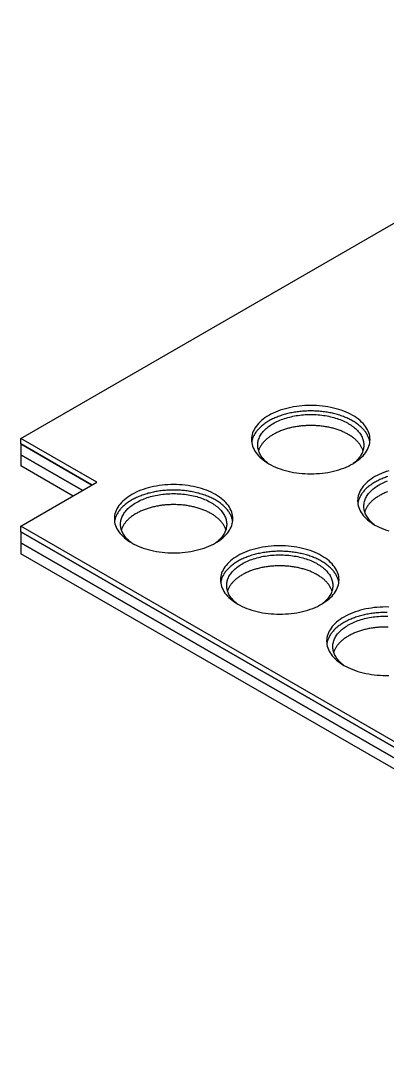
# Model space of a CAD drawing. Extents: x 1.5 to 17.7, y 2.4 to 12.
# Drawn here: x 1.47 to 4.87, y 2.35 to 12 of the extents above; entities that cross this region are included whole.
import ezdxf

# ---------------------------------------------------------------- set-up
doc = ezdxf.new("R2010")
doc.units = 0
doc.layers.get('0').update_dxf_attribs({"linetype": 'CONTINUOUS'})

# ---------------------------------------------------------------- blocks, each defined once
blk = doc.blocks.new('A$C44197991')
at = {"color": 0, "linetype": 'CONTINUOUS', "extrusion": (-2e-16, 0.816497, 0.57735)}
for p, q in [((3.6331, -0.1675), (10.3506, 3.7108)), ((4.3402, -0.5758), (3.6331, -0.1675)), ((3.6331, -0.2186), (3.6331, -0.1675)), ((4.296, -0.6013), (3.6331, -0.2186)), ((3.6331, -0.2186), (4.296, -0.6013)), ((3.6331, -0.2186), (3.6331, -0.3206)), ((4.2076, -0.6523), (3.6331, -0.3206)), ((3.6331, -0.3206), (3.6331, -0.4227)), ((3.6331, -0.3206), (4.2076, -0.6523)), ((4.1192, -0.7034), (3.6331, -0.4227)), ((3.6331, -0.984), (4.3402, -0.5758)), ((11.7648, -5.6789), (3.6331, -0.984)), ((3.6331, -1.0351), (3.6331, -0.984)), ((11.7648, -5.7299), (3.6331, -1.0351)), ((3.6331, -1.0351), (11.7648, -5.7299)), ((3.6331, -1.0351), (3.6331, -1.1371)), ((11.7648, -5.832), (3.6331, -1.1371)), ((3.6331, -1.1371), (3.6331, -1.2392)), ((3.6331, -1.1371), (11.7648, -5.832)), ((11.7648, -5.934), (3.6331, -1.2392))]:
    blk.add_line(p, q, dxfattribs=at)
at = {"color": 0, "linetype": 'CONTINUOUS'}
for points in [[(6.7131, -0.4039, 0), (6.7317, -0.3926, 0), (6.7493, -0.3808, 0), (6.7659, -0.3685, 0), (6.7815, -0.3557, 0), (6.7959, -0.3426, 0), (6.8092, -0.329, 0), (6.8214, -0.3151, 0), (6.8323, -0.3008, 0), (6.842, -0.2863, 0), (6.8505, -0.2715, 0), (6.8577, -0.2565, 0), (6.8636, -0.2413, 0), (6.8682, -0.2259, 0), (6.8715, -0.2105, 0), (6.8735, -0.1949, 0), (6.8742, -0.1793, 0), (6.8735, -0.1637, 0), (6.8715, -0.1482, 0), (6.8682, -0.1327, 0), (6.8636, -0.1174, 0), (6.8577, -0.1022, 0), (6.8505, -0.0871, 0), (6.842, -0.0724, 0), (6.8323, -0.0578, 0), (6.8214, -0.0436, 0), (6.8092, -0.0296, 0), (6.7959, -0.0161, 0), (6.7815, -0.0029, 0), (6.7659, 0.0098, 0), (6.7493, 0.0221, 0), (6.7317, 0.0339, 0), (6.7131, 0.0452, 0), (6.6935, 0.056, 0), (6.6731, 0.0661, 0), (6.6518, 0.0757, 0), (6.6297, 0.0847, 0), (6.6069, 0.093, 0), (6.5835, 0.1007, 0), (6.5593, 0.1077, 0), (6.5347, 0.114, 0), (6.5095, 0.1197, 0), (6.4838, 0.1245, 0), (6.4578, 0.1287, 0), (6.4315, 0.1321, 0), (6.4049, 0.1348, 0), (6.3781, 0.1367, 0), (6.3512, 0.1378, 0), (6.3242, 0.1382, 0), (6.2972, 0.1378, 0), (6.2703, 0.1367, 0), (6.2435, 0.1348, 0), (6.2169, 0.1321, 0), (6.1905, 0.1287, 0), (6.1645, 0.1245, 0), (6.1389, 0.1197, 0), (6.1137, 0.114, 0), (6.089, 0.1077, 0), (6.0649, 0.1007, 0), (6.0414, 0.093, 0), (6.0186, 0.0847, 0), (5.9966, 0.0757, 0), (5.9753, 0.0661, 0), (5.9548, 0.056, 0), (5.9353, 0.0452, 0), (5.9167, 0.0339, 0), (5.899, 0.0221, 0), (5.8824, 0.0098, 0), (5.8669, -0.0029, 0), (5.8524, -0.0161, 0), (5.8391, -0.0296, 0), (5.827, -0.0436, 0), (5.816, -0.0578, 0), (5.8063, -0.0724, 0), (5.7979, -0.0871, 0), (5.7907, -0.1022, 0), (5.7847, -0.1174, 0), (5.7801, -0.1327, 0), (5.7768, -0.1482, 0), (5.7748, -0.1637, 0), (5.7742, -0.1793, 0), (5.7748, -0.1949, 0), (5.7768, -0.2105, 0), (5.7801, -0.2259, 0), (5.7847, -0.2413, 0), (5.7907, -0.2565, 0), (5.7979, -0.2715, 0), (5.8063, -0.2863, 0), (5.816, -0.3008, 0), (5.827, -0.3151, 0), (5.8391, -0.329, 0), (5.8524, -0.3426, 0), (5.8669, -0.3557, 0), (5.8824, -0.3685, 0), (5.899, -0.3808, 0), (5.9167, -0.3926, 0), (5.9353, -0.4039, 0), (5.9548, -0.4146, 0), (5.9753, -0.4248, 0), (5.9966, -0.4344, 0), (6.0186, -0.4434, 0), (6.0414, -0.4517, 0), (6.0649, -0.4594, 0), (6.089, -0.4664, 0), (6.1137, -0.4727, 0), (6.1389, -0.4783, 0), (6.1645, -0.4832, 0), (6.1905, -0.4874, 0), (6.2169, -0.4908, 0), (6.2435, -0.4934, 0), (6.2703, -0.4953, 0), (6.2972, -0.4965, 0), (6.3242, -0.4969, 0), (6.3512, -0.4965, 0), (6.3781, -0.4953, 0), (6.4049, -0.4934, 0), (6.4315, -0.4908, 0), (6.4578, -0.4874, 0), (6.4838, -0.4832, 0), (6.5095, -0.4783, 0), (6.5347, -0.4727, 0), (6.5593, -0.4664, 0), (6.5835, -0.4594, 0), (6.6069, -0.4517, 0), (6.6297, -0.4434, 0), (6.6518, -0.4344, 0), (6.6731, -0.4248, 0), (6.6935, -0.4146, 0), (6.7131, -0.4039, 0)], [(6.8724, -0.2048, 0), (6.8712, -0.1975, 0), (6.8697, -0.1901, 0), (6.868, -0.1828, 0), (6.8659, -0.1755, 0), (6.8636, -0.1682, 0), (6.8609, -0.161, 0), (6.858, -0.1538, 0), (6.8547, -0.1467, 0), (6.8512, -0.1396, 0), (6.8474, -0.1325, 0), (6.8433, -0.1255, 0), (6.8389, -0.1185, 0), (6.8343, -0.1116, 0), (6.8294, -0.1048, 0), (6.8242, -0.0981, 0), (6.8187, -0.0914, 0), (6.813, -0.0848, 0), (6.807, -0.0782, 0), (6.8007, -0.0718, 0), (6.7942, -0.0654, 0), (6.7874, -0.0591, 0), (6.7804, -0.053, 0), (6.7731, -0.0469, 0), (6.7656, -0.0409, 0), (6.7578, -0.035, 0), (6.7498, -0.0292, 0), (6.7416, -0.0236, 0), (6.7331, -0.018, 0), (6.7244, -0.0126, 0), (6.7156, -0.0073, 0), (6.7065, -0.0021, 0), (6.6971, 0.003, 0), (6.6876, 0.008, 0), (6.6779, 0.0128, 0), (6.668, 0.0175, 0), (6.6579, 0.022, 0), (6.6476, 0.0265, 0), (6.6372, 0.0307, 0), (6.6266, 0.0349, 0), (6.6158, 0.0389, 0), (6.6049, 0.0427, 0), (6.5938, 0.0464, 0), (6.5826, 0.05, 0), (6.5712, 0.0534, 0), (6.5597, 0.0566, 0), (6.548, 0.0597, 0), (6.5363, 0.0626, 0), (6.5244, 0.0654, 0), (6.5124, 0.068, 0), (6.5003, 0.0705, 0), (6.4882, 0.0727, 0), (6.4759, 0.0749, 0), (6.4635, 0.0768, 0), (6.4511, 0.0786, 0), (6.4386, 0.0802, 0), (6.4261, 0.0817, 0), (6.4134, 0.083, 0), (6.4008, 0.0841, 0), (6.3881, 0.085, 0), (6.3753, 0.0858, 0), (6.3626, 0.0864, 0), (6.3498, 0.0868, 0), (6.337, 0.0871, 0), (6.3242, 0.0872, 0), (6.3114, 0.0871, 0), (6.2986, 0.0868, 0), (6.2858, 0.0864, 0), (6.273, 0.0858, 0), (6.2603, 0.085, 0), (6.2476, 0.0841, 0), (6.2349, 0.083, 0), (6.2223, 0.0817, 0), (6.2097, 0.0802, 0), (6.1973, 0.0786, 0), (6.1848, 0.0768, 0), (6.1725, 0.0749, 0), (6.1602, 0.0727, 0), (6.148, 0.0705, 0), (6.136, 0.068, 0), (6.124, 0.0654, 0), (6.1121, 0.0626, 0), (6.1003, 0.0597, 0), (6.0887, 0.0566, 0), (6.0772, 0.0534, 0), (6.0658, 0.05, 0), (6.0546, 0.0464, 0), (6.0435, 0.0427, 0), (6.0325, 0.0389, 0), (6.0218, 0.0349, 0), (6.0111, 0.0307, 0), (6.0007, 0.0265, 0), (5.9904, 0.022, 0), (5.9803, 0.0175, 0), (5.9704, 0.0128, 0), (5.9607, 0.008, 0), (5.9512, 0.003, 0), (5.9419, -0.0021, 0), (5.9328, -0.0073, 0), (5.9239, -0.0126, 0), (5.9152, -0.018, 0), (5.9068, -0.0236, 0), (5.8986, -0.0292, 0), (5.8906, -0.035, 0), (5.8828, -0.0409, 0), (5.8753, -0.0469, 0), (5.868, -0.053, 0), (5.861, -0.0591, 0), (5.8542, -0.0654, 0), (5.8477, -0.0718, 0), (5.8414, -0.0782, 0), (5.8354, -0.0848, 0), (5.8297, -0.0914, 0), (5.8242, -0.0981, 0), (5.819, -0.1048, 0), (5.8141, -0.1116, 0), (5.8094, -0.1185, 0), (5.805, -0.1255, 0), (5.801, -0.1325, 0), (5.7972, -0.1396, 0), (5.7936, -0.1467, 0), (5.7904, -0.1538, 0), (5.7875, -0.161, 0), (5.7848, -0.1682, 0), (5.7824, -0.1755, 0), (5.7804, -0.1828, 0), (5.7786, -0.1901, 0), (5.7771, -0.1975, 0), (5.776, -0.2048, 0)], [(5.9297, -0.4006, 0), (5.9198, -0.3926, 0), (5.9103, -0.3845, 0), (5.9013, -0.3761, 0), (5.8928, -0.3676, 0), (5.8849, -0.3589, 0), (5.8774, -0.3501, 0), (5.8705, -0.3411, 0), (5.8642, -0.332, 0), (5.8584, -0.3227, 0), (5.8531, -0.3134, 0), (5.8484, -0.3039, 0), (5.8443, -0.2944, 0), (5.8408, -0.2848, 0), (5.8378, -0.2751, 0), (5.8354, -0.2653, 0), (5.8336, -0.2556, 0), (5.8324, -0.2458, 0), (5.8318, -0.2359, 0), (5.8317, -0.2261, 0), (5.8323, -0.2163, 0), (5.8334, -0.2065, 0), (5.8351, -0.1967, 0), (5.8374, -0.187, 0), (5.8403, -0.1773, 0), (5.8438, -0.1676, 0), (5.8479, -0.1581, 0), (5.8525, -0.1486, 0), (5.8576, -0.1393, 0), (5.8634, -0.13, 0), (5.8697, -0.1209, 0), (5.8765, -0.1119, 0), (5.8838, -0.103, 0), (5.8917, -0.0943, 0), (5.9001, -0.0857, 0), (5.909, -0.0774, 0), (5.9185, -0.0692, 0), (5.9284, -0.0612, 0), (5.9387, -0.0534, 0), (5.9495, -0.0458, 0), (5.9608, -0.0384, 0), (5.9725, -0.0313, 0), (5.9847, -0.0244, 0), (5.9972, -0.0177, 0), (6.0101, -0.0113, 0), (6.0234, -0.0052, 0), (6.0371, 0.0007, 0), (6.0511, 0.0063, 0), (6.0654, 0.0116, 0), (6.0801, 0.0166, 0), (6.095, 0.0213, 0), (6.1102, 0.0257, 0), (6.1257, 0.0299, 0), (6.1414, 0.0337, 0), (6.1573, 0.0372, 0), (6.1734, 0.0403, 0), (6.1897, 0.0432, 0), (6.2061, 0.0457, 0), (6.2227, 0.0479, 0), (6.2395, 0.0497, 0), (6.2563, 0.0513, 0), (6.2732, 0.0525, 0), (6.2901, 0.0533, 0), (6.3072, 0.0538, 0), (6.3242, 0.054, 0), (6.3412, 0.0538, 0), (6.3582, 0.0533, 0), (6.3752, 0.0525, 0), (6.3921, 0.0513, 0), (6.4089, 0.0497, 0), (6.4256, 0.0479, 0), (6.4422, 0.0457, 0), (6.4587, 0.0432, 0), (6.475, 0.0403, 0), (6.4911, 0.0372, 0), (6.507, 0.0337, 0), (6.5227, 0.0299, 0), (6.5382, 0.0257, 0), (6.5534, 0.0213, 0), (6.5683, 0.0166, 0), (6.5829, 0.0116, 0), (6.5973, 0.0063, 0), (6.6113, 0.0007, 0), (6.6249, -0.0052, 0), (6.6382, -0.0113, 0), (6.6512, -0.0177, 0), (6.6637, -0.0244, 0), (6.6758, -0.0313, 0), (6.6875, -0.0384, 0), (6.6988, -0.0458, 0), (6.7096, -0.0534, 0), (6.72, -0.0612, 0), (6.7299, -0.0692, 0), (6.7393, -0.0774, 0), (6.7482, -0.0857, 0), (6.7566, -0.0943, 0), (6.7645, -0.103, 0), (6.7719, -0.1119, 0), (6.7787, -0.1209, 0), (6.785, -0.13, 0), (6.7907, -0.1393, 0), (6.7959, -0.1486, 0), (6.8005, -0.1581, 0), (6.8045, -0.1676, 0), (6.808, -0.1773, 0), (6.8109, -0.187, 0), (6.8132, -0.1967, 0), (6.8149, -0.2065, 0), (6.8161, -0.2163, 0), (6.8166, -0.2261, 0), (6.8166, -0.2359, 0), (6.816, -0.2458, 0), (6.8147, -0.2556, 0), (6.8129, -0.2653, 0), (6.8106, -0.2751, 0), (6.8076, -0.2848, 0), (6.804, -0.2944, 0), (6.7999, -0.3039, 0), (6.7952, -0.3134, 0), (6.79, -0.3227, 0), (6.7842, -0.332, 0), (6.7778, -0.3411, 0), (6.7709, -0.3501, 0), (6.7635, -0.3589, 0), (6.7555, -0.3676, 0), (6.747, -0.3761, 0), (6.7381, -0.3845, 0), (6.7286, -0.3926, 0), (6.7186, -0.4006, 0)], [(6.8087, -0.2814, 0), (6.8067, -0.2753, 0), (6.8044, -0.2693, 0), (6.8019, -0.2633, 0), (6.7992, -0.2573, 0), (6.7962, -0.2514, 0), (6.7931, -0.2455, 0), (6.7897, -0.2396, 0), (6.7861, -0.2338, 0), (6.7823, -0.228, 0), (6.7782, -0.2223, 0), (6.774, -0.2166, 0), (6.7695, -0.211, 0), (6.7649, -0.2055, 0), (6.76, -0.2, 0), (6.7549, -0.1945, 0), (6.7496, -0.1892, 0), (6.7441, -0.1839, 0), (6.7384, -0.1786, 0), (6.7325, -0.1735, 0), (6.7265, -0.1684, 0), (6.7202, -0.1634, 0), (6.7137, -0.1584, 0), (6.7071, -0.1536, 0), (6.7003, -0.1488, 0), (6.6933, -0.1442, 0), (6.6861, -0.1396, 0), (6.6788, -0.1351, 0), (6.6713, -0.1307, 0), (6.6636, -0.1264, 0), (6.6558, -0.1222, 0), (6.6478, -0.1181, 0), (6.6396, -0.1141, 0), (6.6314, -0.1102, 0), (6.6229, -0.1064, 0), (6.6143, -0.1027, 0), (6.6056, -0.0991, 0), (6.5968, -0.0956, 0), (6.5878, -0.0922, 0), (6.5787, -0.089, 0), (6.5695, -0.0859, 0), (6.5602, -0.0828, 0), (6.5507, -0.0799, 0), (6.5412, -0.0772, 0), (6.5315, -0.0745, 0), (6.5217, -0.072, 0), (6.5119, -0.0695, 0), (6.502, -0.0672, 0), (6.4919, -0.0651, 0), (6.4818, -0.063, 0), (6.4717, -0.0611, 0), (6.4614, -0.0593, 0), (6.4511, -0.0577, 0), (6.4408, -0.0562, 0), (6.4303, -0.0548, 0), (6.4199, -0.0535, 0), (6.4093, -0.0524, 0), (6.3988, -0.0514, 0), (6.3882, -0.0505, 0), (6.3776, -0.0498, 0), (6.3669, -0.0491, 0), (6.3563, -0.0487, 0), (6.3456, -0.0483, 0), (6.3349, -0.0481, 0), (6.3242, -0.0481, 0), (6.3135, -0.0481, 0), (6.3028, -0.0483, 0), (6.2921, -0.0487, 0), (6.2814, -0.0491, 0), (6.2708, -0.0498, 0), (6.2602, -0.0505, 0), (6.2496, -0.0514, 0), (6.239, -0.0524, 0), (6.2285, -0.0535, 0), (6.218, -0.0548, 0), (6.2076, -0.0562, 0), (6.1972, -0.0577, 0), (6.1869, -0.0593, 0), (6.1767, -0.0611, 0), (6.1665, -0.063, 0), (6.1564, -0.0651, 0), (6.1464, -0.0672, 0), (6.1365, -0.0695, 0), (6.1266, -0.072, 0), (6.1169, -0.0745, 0), (6.1072, -0.0772, 0), (6.0977, -0.0799, 0), (6.0882, -0.0828, 0), (6.0789, -0.0859, 0), (6.0697, -0.089, 0), (6.0606, -0.0922, 0), (6.0516, -0.0956, 0), (6.0427, -0.0991, 0), (6.034, -0.1027, 0), (6.0255, -0.1064, 0), (6.017, -0.1102, 0), (6.0087, -0.1141, 0), (6.0006, -0.1181, 0), (5.9926, -0.1222, 0), (5.9848, -0.1264, 0), (5.9771, -0.1307, 0), (5.9696, -0.1351, 0), (5.9622, -0.1396, 0), (5.9551, -0.1442, 0), (5.9481, -0.1488, 0), (5.9413, -0.1536, 0), (5.9346, -0.1584, 0), (5.9282, -0.1634, 0), (5.9219, -0.1684, 0), (5.9158, -0.1735, 0), (5.9099, -0.1786, 0), (5.9043, -0.1839, 0), (5.8988, -0.1892, 0), (5.8935, -0.1945, 0), (5.8884, -0.2, 0), (5.8835, -0.2055, 0), (5.8788, -0.211, 0), (5.8744, -0.2166, 0), (5.8701, -0.2223, 0), (5.8661, -0.228, 0), (5.8623, -0.2338, 0), (5.8587, -0.2396, 0), (5.8553, -0.2455, 0), (5.8521, -0.2514, 0), (5.8492, -0.2573, 0), (5.8465, -0.2633, 0), (5.844, -0.2693, 0), (5.8417, -0.2753, 0), (5.8397, -0.2814, 0)], [(7.0498, -0.4679, 0), (7.0263, -0.4756, 0), (7.0035, -0.4839, 0), (6.9814, -0.4929, 0), (6.9602, -0.5025, 0), (6.9397, -0.5127, 0), (6.9202, -0.5234, 0), (6.9016, -0.5347, 0), (6.8839, -0.5465, 0), (6.8673, -0.5588, 0), (6.8518, -0.5715, 0), (6.8373, -0.5847, 0), (6.824, -0.5983, 0), (6.8119, -0.6122, 0), (6.801, -0.6264, 0), (6.7912, -0.641, 0), (6.7828, -0.6558, 0), (6.7756, -0.6708, 0), (6.7697, -0.686, 0), (6.765, -0.7014, 0), (6.7617, -0.7168, 0), (6.7597, -0.7324, 0), (6.7591, -0.748, 0), (6.7597, -0.7635, 0), (6.7617, -0.7791, 0), (6.765, -0.7946, 0), (6.7697, -0.8099, 0), (6.7756, -0.8251, 0), (6.7828, -0.8401, 0), (6.7912, -0.8549, 0), (6.801, -0.8695, 0), (6.8119, -0.8837, 0), (6.824, -0.8976, 0), (6.8373, -0.9112, 0), (6.8518, -0.9244, 0), (6.8673, -0.9371, 0), (6.8839, -0.9494, 0), (6.9016, -0.9612, 0), (6.9202, -0.9725, 0), (6.9397, -0.9832, 0), (6.9602, -0.9934, 0), (6.9814, -1.003, 0), (7.0035, -1.012, 0), (7.0263, -1.0203, 0), (7.0498, -1.028, 0)], [(7.0395, -0.5222, 0), (7.0284, -0.5259, 0), (7.0175, -0.5298, 0), (7.0067, -0.5338, 0), (6.9961, -0.5379, 0), (6.9856, -0.5422, 0), (6.9753, -0.5466, 0), (6.9653, -0.5511, 0), (6.9554, -0.5558, 0), (6.9456, -0.5607, 0), (6.9361, -0.5656, 0), (6.9268, -0.5707, 0), (6.9177, -0.5759, 0), (6.9088, -0.5812, 0), (6.9001, -0.5866, 0), (6.8917, -0.5922, 0), (6.8835, -0.5979, 0), (6.8755, -0.6036, 0), (6.8677, -0.6095, 0), (6.8602, -0.6155, 0), (6.8529, -0.6216, 0), (6.8459, -0.6278, 0), (6.8391, -0.6341, 0), (6.8326, -0.6404, 0), (6.8263, -0.6469, 0), (6.8203, -0.6534, 0), (6.8146, -0.66, 0), (6.8091, -0.6667, 0), (6.8039, -0.6734, 0), (6.799, -0.6803, 0), (6.7943, -0.6872, 0), (6.7899, -0.6941, 0), (6.7858, -0.7011, 0), (6.782, -0.7082, 0), (6.7785, -0.7153, 0), (6.7753, -0.7224, 0), (6.7724, -0.7296, 0), (6.7697, -0.7369, 0), (6.7673, -0.7441, 0), (6.7653, -0.7514, 0), (6.7635, -0.7588, 0), (6.762, -0.7661, 0), (6.7609, -0.7735, 0)], [(6.9146, -0.9692, 0), (6.9047, -0.9613, 0), (6.8952, -0.9531, 0), (6.8862, -0.9448, 0), (6.8777, -0.9362, 0), (6.8698, -0.9275, 0), (6.8624, -0.9187, 0), (6.8555, -0.9097, 0), (6.8491, -0.9006, 0), (6.8433, -0.8913, 0), (6.838, -0.882, 0), (6.8333, -0.8725, 0), (6.8292, -0.863, 0), (6.8257, -0.8534, 0), (6.8227, -0.8437, 0), (6.8203, -0.834, 0), (6.8185, -0.8242, 0), (6.8173, -0.8144, 0), (6.8167, -0.8046, 0), (6.8166, -0.7947, 0), (6.8172, -0.7849, 0), (6.8183, -0.7751, 0), (6.82, -0.7653, 0), (6.8224, -0.7556, 0), (6.8252, -0.7459, 0), (6.8287, -0.7363, 0), (6.8327, -0.7267, 0), (6.8374, -0.7173, 0), (6.8425, -0.7079, 0), (6.8483, -0.6986, 0), (6.8545, -0.6895, 0), (6.8614, -0.6805, 0), (6.8687, -0.6716, 0), (6.8766, -0.6629, 0), (6.885, -0.6544, 0), (6.894, -0.646, 0), (6.9034, -0.6378, 0), (6.9132, -0.6298, 0), (6.9236, -0.622, 0), (6.9344, -0.6144, 0), (6.9457, -0.607, 0), (6.9574, -0.5999, 0), (6.9696, -0.593, 0), (6.9821, -0.5864, 0), (6.995, -0.58, 0), (7.0083, -0.5738, 0), (7.022, -0.568, 0), (7.036, -0.5624, 0)], [(5.4403, -1.1387, 0), (5.4589, -1.1274, 0), (5.4765, -1.1156, 0), (5.4931, -1.1033, 0), (5.5087, -1.0906, 0), (5.5231, -1.0774, 0), (5.5365, -1.0639, 0), (5.5486, -1.0499, 0), (5.5595, -1.0357, 0), (5.5692, -1.0212, 0), (5.5777, -1.0064, 0), (5.5849, -0.9913, 0), (5.5908, -0.9761, 0), (5.5954, -0.9608, 0), (5.5987, -0.9453, 0), (5.6007, -0.9298, 0), (5.6014, -0.9142, 0), (5.6007, -0.8986, 0), (5.5987, -0.8831, 0), (5.5954, -0.8676, 0), (5.5908, -0.8522, 0), (5.5849, -0.837, 0), (5.5777, -0.822, 0), (5.5692, -0.8072, 0), (5.5595, -0.7927, 0), (5.5486, -0.7784, 0), (5.5365, -0.7645, 0), (5.5231, -0.7509, 0), (5.5087, -0.7378, 0), (5.4931, -0.725, 0), (5.4765, -0.7127, 0), (5.4589, -0.7009, 0), (5.4403, -0.6896, 0), (5.4207, -0.6789, 0), (5.4003, -0.6687, 0), (5.379, -0.6591, 0), (5.357, -0.6501, 0), (5.3341, -0.6418, 0), (5.3107, -0.6341, 0), (5.2865, -0.6271, 0), (5.2619, -0.6208, 0), (5.2367, -0.6152, 0), (5.211, -0.6103, 0), (5.185, -0.6061, 0), (5.1587, -0.6027, 0), (5.1321, -0.6001, 0), (5.1053, -0.5982, 0), (5.0784, -0.597, 0), (5.0514, -0.5966, 0), (5.0244, -0.597, 0), (4.9975, -0.5982, 0), (4.9707, -0.6001, 0), (4.9441, -0.6027, 0), (4.9177, -0.6061, 0), (4.8917, -0.6103, 0), (4.8661, -0.6152, 0), (4.8409, -0.6208, 0), (4.8162, -0.6271, 0), (4.7921, -0.6341, 0), (4.7686, -0.6418, 0), (4.7458, -0.6501, 0), (4.7237, -0.6591, 0), (4.7025, -0.6687, 0), (4.682, -0.6789, 0), (4.6625, -0.6896, 0), (4.6439, -0.7009, 0), (4.6262, -0.7127, 0), (4.6096, -0.725, 0), (4.5941, -0.7378, 0), (4.5796, -0.7509, 0), (4.5663, -0.7645, 0), (4.5542, -0.7784, 0), (4.5432, -0.7927, 0), (4.5335, -0.8072, 0), (4.5251, -0.822, 0), (4.5179, -0.837, 0), (4.512, -0.8522, 0), (4.5073, -0.8676, 0), (4.504, -0.8831, 0), (4.502, -0.8986, 0), (4.5014, -0.9142, 0), (4.502, -0.9298, 0), (4.504, -0.9453, 0), (4.5073, -0.9608, 0), (4.512, -0.9761, 0), (4.5179, -0.9913, 0), (4.5251, -1.0064, 0), (4.5335, -1.0212, 0), (4.5432, -1.0357, 0), (4.5542, -1.0499, 0), (4.5663, -1.0639, 0), (4.5796, -1.0774, 0), (4.5941, -1.0906, 0), (4.6096, -1.1033, 0), (4.6262, -1.1156, 0), (4.6439, -1.1274, 0), (4.6625, -1.1387, 0), (4.682, -1.1495, 0), (4.7025, -1.1596, 0), (4.7237, -1.1692, 0), (4.7458, -1.1782, 0), (4.7686, -1.1865, 0), (4.7921, -1.1942, 0), (4.8162, -1.2012, 0), (4.8409, -1.2075, 0), (4.8661, -1.2131, 0), (4.8917, -1.218, 0), (4.9177, -1.2222, 0), (4.9441, -1.2256, 0), (4.9707, -1.2283, 0), (4.9975, -1.2302, 0), (5.0244, -1.2313, 0), (5.0514, -1.2317, 0), (5.0784, -1.2313, 0), (5.1053, -1.2302, 0), (5.1321, -1.2283, 0), (5.1587, -1.2256, 0), (5.185, -1.2222, 0), (5.211, -1.218, 0), (5.2367, -1.2131, 0), (5.2619, -1.2075, 0), (5.2865, -1.2012, 0), (5.3107, -1.1942, 0), (5.3341, -1.1865, 0), (5.357, -1.1782, 0), (5.379, -1.1692, 0), (5.4003, -1.1596, 0), (5.4207, -1.1495, 0), (5.4403, -1.1387, 0)], [(5.5996, -0.9397, 0), (5.5984, -0.9323, 0), (5.597, -0.925, 0), (5.5952, -0.9177, 0), (5.5931, -0.9104, 0), (5.5908, -0.9031, 0), (5.5881, -0.8959, 0), (5.5852, -0.8887, 0), (5.5819, -0.8815, 0), (5.5784, -0.8744, 0), (5.5746, -0.8673, 0), (5.5705, -0.8603, 0), (5.5662, -0.8534, 0), (5.5615, -0.8465, 0), (5.5566, -0.8397, 0), (5.5514, -0.8329, 0), (5.5459, -0.8262, 0), (5.5402, -0.8196, 0), (5.5342, -0.8131, 0), (5.5279, -0.8066, 0), (5.5214, -0.8003, 0), (5.5146, -0.794, 0), (5.5076, -0.7878, 0), (5.5003, -0.7817, 0), (5.4928, -0.7757, 0), (5.485, -0.7699, 0), (5.477, -0.7641, 0), (5.4688, -0.7584, 0), (5.4603, -0.7529, 0), (5.4516, -0.7474, 0), (5.4428, -0.7421, 0), (5.4337, -0.7369, 0), (5.4243, -0.7318, 0), (5.4148, -0.7269, 0), (5.4051, -0.722, 0), (5.3952, -0.7174, 0), (5.3851, -0.7128, 0), (5.3749, -0.7084, 0), (5.3644, -0.7041, 0), (5.3538, -0.7, 0), (5.343, -0.696, 0), (5.3321, -0.6921, 0), (5.321, -0.6884, 0), (5.3098, -0.6849, 0), (5.2984, -0.6815, 0), (5.2869, -0.6782, 0), (5.2752, -0.6752, 0), (5.2635, -0.6722, 0), (5.2516, -0.6694, 0), (5.2396, -0.6668, 0), (5.2275, -0.6644, 0), (5.2154, -0.6621, 0), (5.2031, -0.66, 0), (5.1907, -0.658, 0), (5.1783, -0.6562, 0), (5.1658, -0.6546, 0), (5.1533, -0.6532, 0), (5.1406, -0.6519, 0), (5.128, -0.6508, 0), (5.1153, -0.6498, 0), (5.1025, -0.649, 0), (5.0898, -0.6484, 0), (5.077, -0.648, 0), (5.0642, -0.6477, 0), (5.0514, -0.6477, 0), (5.0386, -0.6477, 0), (5.0258, -0.648, 0), (5.013, -0.6484, 0), (5.0002, -0.649, 0), (4.9875, -0.6498, 0), (4.9748, -0.6508, 0), (4.9621, -0.6519, 0), (4.9495, -0.6532, 0), (4.937, -0.6546, 0), (4.9245, -0.6562, 0), (4.912, -0.658, 0), (4.8997, -0.66, 0), (4.8874, -0.6621, 0), (4.8752, -0.6644, 0), (4.8632, -0.6668, 0), (4.8512, -0.6694, 0), (4.8393, -0.6722, 0), (4.8275, -0.6752, 0), (4.8159, -0.6782, 0), (4.8044, -0.6815, 0), (4.793, -0.6849, 0), (4.7818, -0.6884, 0), (4.7707, -0.6921, 0), (4.7598, -0.696, 0), (4.749, -0.7, 0), (4.7384, -0.7041, 0), (4.7279, -0.7084, 0), (4.7176, -0.7128, 0), (4.7076, -0.7174, 0), (4.6977, -0.722, 0), (4.6879, -0.7269, 0), (4.6784, -0.7318, 0), (4.6691, -0.7369, 0), (4.66, -0.7421, 0), (4.6511, -0.7474, 0), (4.6425, -0.7529, 0), (4.634, -0.7584, 0), (4.6258, -0.7641, 0), (4.6178, -0.7699, 0), (4.61, -0.7757, 0), (4.6025, -0.7817, 0), (4.5952, -0.7878, 0), (4.5882, -0.794, 0), (4.5814, -0.8003, 0), (4.5749, -0.8066, 0), (4.5686, -0.8131, 0), (4.5626, -0.8196, 0), (4.5569, -0.8262, 0), (4.5514, -0.8329, 0), (4.5462, -0.8397, 0), (4.5413, -0.8465, 0), (4.5366, -0.8534, 0), (4.5323, -0.8603, 0), (4.5282, -0.8673, 0), (4.5244, -0.8744, 0), (4.5208, -0.8815, 0), (4.5176, -0.8887, 0), (4.5147, -0.8959, 0), (4.512, -0.9031, 0), (4.5096, -0.9104, 0), (4.5076, -0.9177, 0), (4.5058, -0.925, 0), (4.5043, -0.9323, 0), (4.5032, -0.9397, 0)], [(7.0365, -0.6642, 0), (7.0276, -0.6677, 0), (7.0189, -0.6713, 0), (7.0103, -0.675, 0), (7.0019, -0.6788, 0), (6.9936, -0.6827, 0), (6.9855, -0.6867, 0), (6.9775, -0.6908, 0), (6.9697, -0.695, 0), (6.962, -0.6993, 0), (6.9545, -0.7037, 0), (6.9471, -0.7082, 0), (6.94, -0.7128, 0), (6.933, -0.7175, 0), (6.9262, -0.7222, 0), (6.9195, -0.7271, 0), (6.9131, -0.732, 0), (6.9068, -0.737, 0), (6.9007, -0.7421, 0), (6.8948, -0.7473, 0), (6.8891, -0.7525, 0), (6.8837, -0.7578, 0), (6.8784, -0.7632, 0), (6.8733, -0.7686, 0), (6.8684, -0.7741, 0), (6.8637, -0.7796, 0), (6.8593, -0.7853, 0), (6.855, -0.7909, 0), (6.851, -0.7966, 0), (6.8472, -0.8024, 0), (6.8436, -0.8082, 0), (6.8402, -0.8141, 0), (6.837, -0.82, 0), (6.8341, -0.8259, 0), (6.8314, -0.8319, 0), (6.8289, -0.8379, 0), (6.8266, -0.844, 0), (6.8246, -0.85, 0)], [(4.6569, -1.1355, 0), (4.647, -1.1275, 0), (4.6375, -1.1193, 0), (4.6285, -1.111, 0), (4.62, -1.1024, 0), (4.6121, -1.0938, 0), (4.6047, -1.0849, 0), (4.5978, -1.0759, 0), (4.5914, -1.0668, 0), (4.5856, -1.0576, 0), (4.5803, -1.0482, 0), (4.5757, -1.0388, 0), (4.5715, -1.0292, 0), (4.568, -1.0196, 0), (4.565, -1.0099, 0), (4.5626, -1.0002, 0), (4.5608, -0.9904, 0), (4.5596, -0.9806, 0), (4.559, -0.9708, 0), (4.5589, -0.961, 0), (4.5595, -0.9511, 0), (4.5606, -0.9413, 0), (4.5624, -0.9315, 0), (4.5647, -0.9218, 0), (4.5675, -0.9121, 0), (4.571, -0.9025, 0), (4.5751, -0.8929, 0), (4.5797, -0.8835, 0), (4.5849, -0.8741, 0), (4.5906, -0.8649, 0), (4.5969, -0.8557, 0), (4.6037, -0.8467, 0), (4.611, -0.8378, 0), (4.6189, -0.8291, 0), (4.6273, -0.8206, 0), (4.6363, -0.8122, 0), (4.6457, -0.804, 0), (4.6556, -0.796, 0), (4.6659, -0.7882, 0), (4.6768, -0.7806, 0), (4.688, -0.7733, 0), (4.6997, -0.7661, 0), (4.7119, -0.7592, 0), (4.7244, -0.7526, 0), (4.7373, -0.7462, 0), (4.7506, -0.74, 0), (4.7643, -0.7342, 0), (4.7783, -0.7286, 0), (4.7926, -0.7233, 0), (4.8073, -0.7183, 0), (4.8222, -0.7135, 0), (4.8374, -0.7091, 0), (4.8529, -0.705, 0), (4.8686, -0.7012, 0), (4.8845, -0.6977, 0), (4.9006, -0.6945, 0), (4.9169, -0.6917, 0), (4.9333, -0.6891, 0), (4.95, -0.687, 0), (4.9667, -0.6851, 0), (4.9835, -0.6836, 0), (5.0004, -0.6824, 0), (5.0174, -0.6815, 0), (5.0344, -0.681, 0), (5.0514, -0.6809, 0), (5.0684, -0.681, 0), (5.0854, -0.6815, 0), (5.1024, -0.6824, 0), (5.1193, -0.6836, 0), (5.1361, -0.6851, 0), (5.1528, -0.687, 0), (5.1694, -0.6891, 0), (5.1859, -0.6917, 0), (5.2022, -0.6945, 0), (5.2183, -0.6977, 0), (5.2342, -0.7012, 0), (5.2499, -0.705, 0), (5.2654, -0.7091, 0), (5.2806, -0.7135, 0), (5.2955, -0.7183, 0), (5.3102, -0.7233, 0), (5.3245, -0.7286, 0), (5.3385, -0.7342, 0), (5.3521, -0.74, 0), (5.3655, -0.7462, 0), (5.3784, -0.7526, 0), (5.3909, -0.7592, 0), (5.403, -0.7661, 0), (5.4147, -0.7733, 0), (5.426, -0.7806, 0), (5.4368, -0.7882, 0), (5.4472, -0.796, 0), (5.4571, -0.804, 0), (5.4665, -0.8122, 0), (5.4754, -0.8206, 0), (5.4838, -0.8291, 0), (5.4917, -0.8378, 0), (5.4991, -0.8467, 0), (5.5059, -0.8557, 0), (5.5122, -0.8649, 0), (5.5179, -0.8741, 0), (5.5231, -0.8835, 0), (5.5277, -0.8929, 0), (5.5318, -0.9025, 0), (5.5352, -0.9121, 0), (5.5381, -0.9218, 0), (5.5404, -0.9315, 0), (5.5422, -0.9413, 0), (5.5433, -0.9511, 0), (5.5438, -0.961, 0), (5.5438, -0.9708, 0), (5.5432, -0.9806, 0), (5.5419, -0.9904, 0), (5.5401, -1.0002, 0), (5.5378, -1.0099, 0), (5.5348, -1.0196, 0), (5.5312, -1.0292, 0), (5.5271, -1.0388, 0), (5.5224, -1.0482, 0), (5.5172, -1.0576, 0), (5.5114, -1.0668, 0), (5.505, -1.0759, 0), (5.4981, -1.0849, 0), (5.4907, -1.0938, 0), (5.4827, -1.1024, 0), (5.4742, -1.111, 0), (5.4653, -1.1193, 0), (5.4558, -1.1275, 0), (5.4458, -1.1355, 0)], [(5.5359, -1.0162, 0), (5.5339, -1.0102, 0), (5.5316, -1.0041, 0), (5.5291, -0.9981, 0), (5.5264, -0.9922, 0), (5.5235, -0.9862, 0), (5.5203, -0.9803, 0), (5.5169, -0.9745, 0), (5.5133, -0.9686, 0), (5.5095, -0.9629, 0), (5.5054, -0.9571, 0), (5.5012, -0.9515, 0), (5.4967, -0.9459, 0), (5.4921, -0.9403, 0), (5.4872, -0.9348, 0), (5.4821, -0.9294, 0), (5.4768, -0.924, 0), (5.4713, -0.9187, 0), (5.4656, -0.9135, 0), (5.4597, -0.9083, 0), (5.4537, -0.9032, 0), (5.4474, -0.8982, 0), (5.4409, -0.8933, 0), (5.4343, -0.8884, 0), (5.4275, -0.8837, 0), (5.4205, -0.879, 0), (5.4133, -0.8744, 0), (5.406, -0.8699, 0), (5.3985, -0.8655, 0), (5.3908, -0.8612, 0), (5.383, -0.857, 0), (5.375, -0.8529, 0), (5.3668, -0.8489, 0), (5.3586, -0.845, 0), (5.3501, -0.8412, 0), (5.3415, -0.8375, 0), (5.3328, -0.8339, 0), (5.324, -0.8305, 0), (5.315, -0.8271, 0), (5.3059, -0.8238, 0), (5.2967, -0.8207, 0), (5.2874, -0.8177, 0), (5.2779, -0.8148, 0), (5.2684, -0.812, 0), (5.2587, -0.8093, 0), (5.2489, -0.8068, 0), (5.2391, -0.8044, 0), (5.2292, -0.8021, 0), (5.2191, -0.7999, 0), (5.2091, -0.7979, 0), (5.1989, -0.796, 0), (5.1886, -0.7942, 0), (5.1783, -0.7925, 0), (5.168, -0.791, 0), (5.1575, -0.7896, 0), (5.1471, -0.7883, 0), (5.1365, -0.7872, 0), (5.126, -0.7862, 0), (5.1154, -0.7853, 0), (5.1048, -0.7846, 0), (5.0941, -0.784, 0), (5.0835, -0.7835, 0), (5.0728, -0.7832, 0), (5.0621, -0.783, 0), (5.0514, -0.7829, 0), (5.0407, -0.783, 0), (5.03, -0.7832, 0), (5.0193, -0.7835, 0), (5.0087, -0.784, 0), (4.998, -0.7846, 0), (4.9874, -0.7853, 0), (4.9768, -0.7862, 0), (4.9662, -0.7872, 0), (4.9557, -0.7883, 0), (4.9452, -0.7896, 0), (4.9348, -0.791, 0), (4.9245, -0.7925, 0), (4.9141, -0.7942, 0), (4.9039, -0.796, 0), (4.8937, -0.7979, 0), (4.8836, -0.7999, 0), (4.8736, -0.8021, 0), (4.8637, -0.8044, 0), (4.8538, -0.8068, 0), (4.8441, -0.8093, 0), (4.8344, -0.812, 0), (4.8249, -0.8148, 0), (4.8154, -0.8177, 0), (4.8061, -0.8207, 0), (4.7969, -0.8238, 0), (4.7878, -0.8271, 0), (4.7788, -0.8305, 0), (4.7699, -0.8339, 0), (4.7612, -0.8375, 0), (4.7527, -0.8412, 0), (4.7442, -0.845, 0), (4.7359, -0.8489, 0), (4.7278, -0.8529, 0), (4.7198, -0.857, 0), (4.712, -0.8612, 0), (4.7043, -0.8655, 0), (4.6968, -0.8699, 0), (4.6894, -0.8744, 0), (4.6823, -0.879, 0), (4.6753, -0.8837, 0), (4.6685, -0.8884, 0), (4.6618, -0.8933, 0), (4.6554, -0.8982, 0), (4.6491, -0.9032, 0), (4.643, -0.9083, 0), (4.6372, -0.9135, 0), (4.6315, -0.9187, 0), (4.626, -0.924, 0), (4.6207, -0.9294, 0), (4.6156, -0.9348, 0), (4.6107, -0.9403, 0), (4.606, -0.9459, 0), (4.6016, -0.9515, 0), (4.5973, -0.9571, 0), (4.5933, -0.9629, 0), (4.5895, -0.9686, 0), (4.5859, -0.9745, 0), (4.5825, -0.9803, 0), (4.5793, -0.9862, 0), (4.5764, -0.9922, 0), (4.5737, -0.9981, 0), (4.5712, -1.0041, 0), (4.5689, -1.0102, 0), (4.5669, -1.0162, 0)], [(6.4252, -1.7073, 0), (6.4438, -1.6961, 0), (6.4614, -1.6843, 0), (6.478, -1.672, 0), (6.4936, -1.6592, 0), (6.508, -1.6461, 0), (6.5213, -1.6325, 0), (6.5335, -1.6186, 0), (6.5444, -1.6043, 0), (6.5541, -1.5898, 0), (6.5626, -1.575, 0), (6.5698, -1.56, 0), (6.5757, -1.5448, 0), (6.5803, -1.5294, 0), (6.5836, -1.5139, 0), (6.5856, -1.4984, 0), (6.5863, -1.4828, 0), (6.5856, -1.4672, 0), (6.5836, -1.4517, 0), (6.5803, -1.4362, 0), (6.5757, -1.4209, 0), (6.5698, -1.4057, 0), (6.5626, -1.3906, 0), (6.5541, -1.3758, 0), (6.5444, -1.3613, 0), (6.5335, -1.347, 0), (6.5213, -1.3331, 0), (6.508, -1.3196, 0), (6.4936, -1.3064, 0), (6.478, -1.2936, 0), (6.4614, -1.2814, 0), (6.4438, -1.2696, 0), (6.4252, -1.2583, 0), (6.4056, -1.2475, 0), (6.3852, -1.2373, 0), (6.3639, -1.2277, 0), (6.3418, -1.2188, 0), (6.319, -1.2104, 0), (6.2956, -1.2028, 0), (6.2714, -1.1958, 0), (6.2468, -1.1894, 0), (6.2216, -1.1838, 0), (6.1959, -1.1789, 0), (6.1699, -1.1748, 0), (6.1436, -1.1714, 0), (6.117, -1.1687, 0), (6.0902, -1.1668, 0), (6.0633, -1.1657, 0), (6.0363, -1.1653, 0), (6.0093, -1.1657, 0), (5.9824, -1.1668, 0), (5.9556, -1.1687, 0), (5.929, -1.1714, 0), (5.9027, -1.1748, 0), (5.8766, -1.1789, 0), (5.851, -1.1838, 0), (5.8258, -1.1894, 0), (5.8011, -1.1958, 0), (5.777, -1.2028, 0), (5.7535, -1.2104, 0), (5.7307, -1.2188, 0), (5.7086, -1.2277, 0), (5.6874, -1.2373, 0), (5.6669, -1.2475, 0), (5.6474, -1.2583, 0), (5.6288, -1.2696, 0), (5.6111, -1.2814, 0), (5.5945, -1.2936, 0), (5.579, -1.3064, 0), (5.5645, -1.3196, 0), (5.5512, -1.3331, 0), (5.5391, -1.347, 0), (5.5282, -1.3613, 0), (5.5184, -1.3758, 0), (5.51, -1.3906, 0), (5.5028, -1.4057, 0), (5.4969, -1.4209, 0), (5.4922, -1.4362, 0), (5.4889, -1.4517, 0), (5.487, -1.4672, 0), (5.4863, -1.4828, 0), (5.487, -1.4984, 0), (5.4889, -1.5139, 0), (5.4922, -1.5294, 0), (5.4969, -1.5448, 0), (5.5028, -1.56, 0), (5.51, -1.575, 0), (5.5184, -1.5898, 0), (5.5282, -1.6043, 0), (5.5391, -1.6186, 0), (5.5512, -1.6325, 0), (5.5645, -1.6461, 0), (5.579, -1.6592, 0), (5.5945, -1.672, 0), (5.6111, -1.6843, 0), (5.6288, -1.6961, 0), (5.6474, -1.7073, 0), (5.6669, -1.7181, 0), (5.6874, -1.7283, 0), (5.7086, -1.7379, 0), (5.7307, -1.7468, 0), (5.7535, -1.7552, 0), (5.777, -1.7629, 0), (5.8011, -1.7699, 0), (5.8258, -1.7762, 0), (5.851, -1.7818, 0), (5.8766, -1.7867, 0), (5.9027, -1.7908, 0), (5.929, -1.7942, 0), (5.9556, -1.7969, 0), (5.9824, -1.7988, 0), (6.0093, -1.8, 0), (6.0363, -1.8003, 0), (6.0633, -1.8, 0), (6.0902, -1.7988, 0), (6.117, -1.7969, 0), (6.1436, -1.7942, 0), (6.1699, -1.7908, 0), (6.1959, -1.7867, 0), (6.2216, -1.7818, 0), (6.2468, -1.7762, 0), (6.2714, -1.7699, 0), (6.2956, -1.7629, 0), (6.319, -1.7552, 0), (6.3418, -1.7468, 0), (6.3639, -1.7379, 0), (6.3852, -1.7283, 0), (6.4056, -1.7181, 0), (6.4252, -1.7073, 0)], [(6.5845, -1.5083, 0), (6.5833, -1.501, 0), (6.5819, -1.4936, 0), (6.5801, -1.4863, 0), (6.578, -1.479, 0), (6.5757, -1.4717, 0), (6.573, -1.4645, 0), (6.5701, -1.4573, 0), (6.5668, -1.4501, 0), (6.5633, -1.443, 0), (6.5595, -1.436, 0), (6.5554, -1.429, 0), (6.5511, -1.422, 0), (6.5464, -1.4151, 0), (6.5415, -1.4083, 0), (6.5363, -1.4015, 0), (6.5308, -1.3948, 0), (6.5251, -1.3882, 0), (6.5191, -1.3817, 0), (6.5128, -1.3753, 0), (6.5063, -1.3689, 0), (6.4995, -1.3626, 0), (6.4925, -1.3564, 0), (6.4852, -1.3504, 0), (6.4777, -1.3444, 0), (6.4699, -1.3385, 0), (6.4619, -1.3327, 0), (6.4537, -1.3271, 0), (6.4452, -1.3215, 0), (6.4366, -1.316, 0), (6.4277, -1.3107, 0), (6.4185, -1.3055, 0), (6.4092, -1.3005, 0), (6.3997, -1.2955, 0), (6.39, -1.2907, 0), (6.3801, -1.286, 0), (6.37, -1.2814, 0), (6.3598, -1.277, 0), (6.3493, -1.2727, 0), (6.3387, -1.2686, 0), (6.3279, -1.2646, 0), (6.317, -1.2608, 0), (6.3059, -1.2571, 0), (6.2947, -1.2535, 0), (6.2833, -1.2501, 0), (6.2718, -1.2469, 0), (6.2601, -1.2438, 0), (6.2484, -1.2409, 0), (6.2365, -1.2381, 0), (6.2245, -1.2355, 0), (6.2124, -1.233, 0), (6.2003, -1.2307, 0), (6.188, -1.2286, 0), (6.1756, -1.2267, 0), (6.1632, -1.2249, 0), (6.1507, -1.2232, 0), (6.1382, -1.2218, 0), (6.1255, -1.2205, 0), (6.1129, -1.2194, 0), (6.1002, -1.2184, 0), (6.0874, -1.2177, 0), (6.0747, -1.2171, 0), (6.0619, -1.2166, 0), (6.0491, -1.2164, 0), (6.0363, -1.2163, 0), (6.0235, -1.2164, 0), (6.0107, -1.2166, 0), (5.9979, -1.2171, 0), (5.9851, -1.2177, 0), (5.9724, -1.2184, 0), (5.9597, -1.2194, 0), (5.947, -1.2205, 0), (5.9344, -1.2218, 0), (5.9219, -1.2232, 0), (5.9094, -1.2249, 0), (5.8969, -1.2267, 0), (5.8846, -1.2286, 0), (5.8723, -1.2307, 0), (5.8601, -1.233, 0), (5.848, -1.2355, 0), (5.8361, -1.2381, 0), (5.8242, -1.2409, 0), (5.8124, -1.2438, 0), (5.8008, -1.2469, 0), (5.7893, -1.2501, 0), (5.7779, -1.2535, 0), (5.7667, -1.2571, 0), (5.7556, -1.2608, 0), (5.7447, -1.2646, 0), (5.7339, -1.2686, 0), (5.7233, -1.2727, 0), (5.7128, -1.277, 0), (5.7025, -1.2814, 0), (5.6925, -1.286, 0), (5.6825, -1.2907, 0), (5.6728, -1.2955, 0), (5.6633, -1.3005, 0), (5.654, -1.3055, 0), (5.6449, -1.3107, 0), (5.636, -1.316, 0), (5.6273, -1.3215, 0), (5.6189, -1.3271, 0), (5.6107, -1.3327, 0), (5.6027, -1.3385, 0), (5.5949, -1.3444, 0), (5.5874, -1.3504, 0), (5.5801, -1.3564, 0), (5.5731, -1.3626, 0), (5.5663, -1.3689, 0), (5.5598, -1.3753, 0), (5.5535, -1.3817, 0), (5.5475, -1.3882, 0), (5.5418, -1.3948, 0), (5.5363, -1.4015, 0), (5.5311, -1.4083, 0), (5.5262, -1.4151, 0), (5.5215, -1.422, 0), (5.5171, -1.429, 0), (5.5131, -1.436, 0), (5.5093, -1.443, 0), (5.5057, -1.4501, 0), (5.5025, -1.4573, 0), (5.4996, -1.4645, 0), (5.4969, -1.4717, 0), (5.4946, -1.479, 0), (5.4925, -1.4863, 0), (5.4907, -1.4936, 0), (5.4892, -1.501, 0), (5.4881, -1.5083, 0)], [(5.6418, -1.7041, 0), (5.6319, -1.6961, 0), (5.6224, -1.688, 0), (5.6134, -1.6796, 0), (5.6049, -1.6711, 0), (5.597, -1.6624, 0), (5.5896, -1.6535, 0), (5.5827, -1.6445, 0), (5.5763, -1.6354, 0), (5.5705, -1.6262, 0), (5.5652, -1.6168, 0), (5.5606, -1.6074, 0), (5.5564, -1.5978, 0), (5.5529, -1.5882, 0), (5.5499, -1.5786, 0), (5.5475, -1.5688, 0), (5.5457, -1.5591, 0), (5.5445, -1.5492, 0), (5.5439, -1.5394, 0), (5.5438, -1.5296, 0), (5.5444, -1.5198, 0), (5.5455, -1.5099, 0), (5.5473, -1.5002, 0), (5.5496, -1.4904, 0), (5.5525, -1.4808, 0), (5.5559, -1.4711, 0), (5.56, -1.4616, 0), (5.5646, -1.4521, 0), (5.5697, -1.4427, 0), (5.5755, -1.4335, 0), (5.5818, -1.4244, 0), (5.5886, -1.4153, 0), (5.596, -1.4065, 0), (5.6038, -1.3978, 0), (5.6122, -1.3892, 0), (5.6212, -1.3808, 0), (5.6306, -1.3726, 0), (5.6405, -1.3646, 0), (5.6508, -1.3568, 0), (5.6616, -1.3493, 0), (5.6729, -1.3419, 0), (5.6846, -1.3348, 0), (5.6968, -1.3279, 0), (5.7093, -1.3212, 0), (5.7222, -1.3148, 0), (5.7355, -1.3087, 0), (5.7492, -1.3028, 0), (5.7632, -1.2972, 0), (5.7775, -1.2919, 0), (5.7922, -1.2869, 0), (5.8071, -1.2822, 0), (5.8223, -1.2777, 0), (5.8378, -1.2736, 0), (5.8535, -1.2698, 0), (5.8694, -1.2663, 0), (5.8855, -1.2631, 0), (5.9018, -1.2603, 0), (5.9182, -1.2578, 0), (5.9348, -1.2556, 0), (5.9516, -1.2537, 0), (5.9684, -1.2522, 0), (5.9853, -1.251, 0), (6.0023, -1.2502, 0), (6.0193, -1.2497, 0), (6.0363, -1.2495, 0), (6.0533, -1.2497, 0), (6.0703, -1.2502, 0), (6.0873, -1.251, 0), (6.1042, -1.2522, 0), (6.121, -1.2537, 0), (6.1377, -1.2556, 0), (6.1543, -1.2578, 0), (6.1708, -1.2603, 0), (6.1871, -1.2631, 0), (6.2032, -1.2663, 0), (6.2191, -1.2698, 0), (6.2348, -1.2736, 0), (6.2503, -1.2777, 0), (6.2655, -1.2822, 0), (6.2804, -1.2869, 0), (6.295, -1.2919, 0), (6.3094, -1.2972, 0), (6.3234, -1.3028, 0), (6.337, -1.3087, 0), (6.3503, -1.3148, 0), (6.3633, -1.3212, 0), (6.3758, -1.3279, 0), (6.3879, -1.3348, 0), (6.3997, -1.3419, 0), (6.4109, -1.3493, 0), (6.4218, -1.3568, 0), (6.4321, -1.3646, 0), (6.442, -1.3726, 0), (6.4514, -1.3808, 0), (6.4603, -1.3892, 0), (6.4687, -1.3978, 0), (6.4766, -1.4065, 0), (6.484, -1.4153, 0), (6.4908, -1.4244, 0), (6.4971, -1.4335, 0), (6.5028, -1.4427, 0), (6.508, -1.4521, 0), (6.5126, -1.4616, 0), (6.5167, -1.4711, 0), (6.5201, -1.4808, 0), (6.523, -1.4904, 0), (6.5253, -1.5002, 0), (6.5271, -1.5099, 0), (6.5282, -1.5198, 0), (6.5287, -1.5296, 0), (6.5287, -1.5394, 0), (6.5281, -1.5492, 0), (6.5268, -1.5591, 0), (6.525, -1.5688, 0), (6.5227, -1.5786, 0), (6.5197, -1.5882, 0), (6.5161, -1.5978, 0), (6.512, -1.6074, 0), (6.5073, -1.6168, 0), (6.5021, -1.6262, 0), (6.4963, -1.6354, 0), (6.4899, -1.6445, 0), (6.483, -1.6535, 0), (6.4756, -1.6624, 0), (6.4676, -1.6711, 0), (6.4592, -1.6796, 0), (6.4502, -1.688, 0), (6.4407, -1.6961, 0), (6.4307, -1.7041, 0)], [(6.5208, -1.5849, 0), (6.5188, -1.5788, 0), (6.5165, -1.5728, 0), (6.514, -1.5668, 0), (6.5113, -1.5608, 0), (6.5084, -1.5548, 0), (6.5052, -1.5489, 0), (6.5018, -1.5431, 0), (6.4982, -1.5373, 0), (6.4944, -1.5315, 0), (6.4904, -1.5258, 0), (6.4861, -1.5201, 0), (6.4816, -1.5145, 0), (6.477, -1.5089, 0), (6.4721, -1.5034, 0), (6.467, -1.498, 0), (6.4617, -1.4926, 0), (6.4562, -1.4873, 0), (6.4505, -1.4821, 0), (6.4446, -1.4769, 0), (6.4386, -1.4719, 0), (6.4323, -1.4668, 0), (6.4258, -1.4619, 0), (6.4192, -1.4571, 0), (6.4124, -1.4523, 0), (6.4054, -1.4477, 0), (6.3982, -1.4431, 0), (6.3909, -1.4386, 0), (6.3834, -1.4342, 0), (6.3757, -1.4299, 0), (6.3679, -1.4257, 0), (6.3599, -1.4216, 0), (6.3517, -1.4175, 0), (6.3434, -1.4136, 0), (6.335, -1.4098, 0), (6.3264, -1.4061, 0), (6.3177, -1.4026, 0), (6.3089, -1.3991, 0), (6.2999, -1.3957, 0), (6.2908, -1.3925, 0), (6.2816, -1.3893, 0), (6.2723, -1.3863, 0), (6.2628, -1.3834, 0), (6.2533, -1.3806, 0), (6.2436, -1.378, 0), (6.2339, -1.3754, 0), (6.224, -1.373, 0), (6.2141, -1.3707, 0), (6.204, -1.3686, 0), (6.194, -1.3665, 0), (6.1838, -1.3646, 0), (6.1735, -1.3628, 0), (6.1632, -1.3612, 0), (6.1529, -1.3596, 0), (6.1424, -1.3582, 0), (6.132, -1.357, 0), (6.1215, -1.3558, 0), (6.1109, -1.3548, 0), (6.1003, -1.354, 0), (6.0897, -1.3532, 0), (6.079, -1.3526, 0), (6.0684, -1.3522, 0), (6.0577, -1.3518, 0), (6.047, -1.3516, 0), (6.0363, -1.3516, 0), (6.0256, -1.3516, 0), (6.0149, -1.3518, 0), (6.0042, -1.3522, 0), (5.9935, -1.3526, 0), (5.9829, -1.3532, 0), (5.9723, -1.354, 0), (5.9617, -1.3548, 0), (5.9511, -1.3558, 0), (5.9406, -1.357, 0), (5.9301, -1.3582, 0), (5.9197, -1.3596, 0), (5.9093, -1.3612, 0), (5.899, -1.3628, 0), (5.8888, -1.3646, 0), (5.8786, -1.3665, 0), (5.8685, -1.3686, 0), (5.8585, -1.3707, 0), (5.8486, -1.373, 0), (5.8387, -1.3754, 0), (5.829, -1.378, 0), (5.8193, -1.3806, 0), (5.8098, -1.3834, 0), (5.8003, -1.3863, 0), (5.791, -1.3893, 0), (5.7818, -1.3925, 0), (5.7727, -1.3957, 0), (5.7637, -1.3991, 0), (5.7549, -1.4026, 0), (5.7461, -1.4061, 0), (5.7376, -1.4098, 0), (5.7291, -1.4136, 0), (5.7208, -1.4175, 0), (5.7127, -1.4216, 0), (5.7047, -1.4257, 0), (5.6969, -1.4299, 0), (5.6892, -1.4342, 0), (5.6817, -1.4386, 0), (5.6743, -1.4431, 0), (5.6672, -1.4477, 0), (5.6602, -1.4523, 0), (5.6534, -1.4571, 0), (5.6467, -1.4619, 0), (5.6403, -1.4668, 0), (5.634, -1.4719, 0), (5.6279, -1.4769, 0), (5.622, -1.4821, 0), (5.6164, -1.4873, 0), (5.6109, -1.4926, 0), (5.6056, -1.498, 0), (5.6005, -1.5034, 0), (5.5956, -1.5089, 0), (5.5909, -1.5145, 0), (5.5865, -1.5201, 0), (5.5822, -1.5258, 0), (5.5782, -1.5315, 0), (5.5744, -1.5373, 0), (5.5708, -1.5431, 0), (5.5674, -1.5489, 0), (5.5642, -1.5548, 0), (5.5613, -1.5608, 0), (5.5586, -1.5668, 0), (5.5561, -1.5728, 0), (5.5538, -1.5788, 0), (5.5518, -1.5849, 0)], [(7.0482, -1.7343, 0), (7.0212, -1.7339, 0), (6.9942, -1.7343, 0), (6.9673, -1.7354, 0), (6.9405, -1.7373, 0), (6.9139, -1.74, 0), (6.8876, -1.7434, 0), (6.8615, -1.7476, 0), (6.8359, -1.7525, 0), (6.8107, -1.7581, 0), (6.786, -1.7644, 0), (6.7619, -1.7714, 0), (6.7384, -1.7791, 0), (6.7156, -1.7874, 0), (6.6936, -1.7964, 0), (6.6723, -1.806, 0), (6.6518, -1.8161, 0), (6.6323, -1.8269, 0), (6.6137, -1.8382, 0), (6.596, -1.85, 0), (6.5794, -1.8623, 0), (6.5639, -1.875, 0), (6.5494, -1.8882, 0), (6.5361, -1.9018, 0), (6.524, -1.9157, 0), (6.513, -1.9299, 0), (6.5033, -1.9445, 0), (6.4949, -1.9593, 0), (6.4877, -1.9743, 0), (6.4817, -1.9895, 0), (6.4771, -2.0048, 0), (6.4738, -2.0203, 0), (6.4718, -2.0359, 0), (6.4712, -2.0514, 0), (6.4718, -2.067, 0), (6.4738, -2.0826, 0), (6.4771, -2.098, 0), (6.4817, -2.1134, 0), (6.4877, -2.1286, 0), (6.4949, -2.1436, 0), (6.5033, -2.1584, 0), (6.513, -2.173, 0), (6.524, -2.1872, 0), (6.5361, -2.2011, 0), (6.5494, -2.2147, 0), (6.5639, -2.2279, 0), (6.5794, -2.2406, 0), (6.596, -2.2529, 0), (6.6137, -2.2647, 0), (6.6323, -2.276, 0), (6.6518, -2.2867, 0), (6.6723, -2.2969, 0), (6.6936, -2.3065, 0), (6.7156, -2.3155, 0), (6.7384, -2.3238, 0), (6.7619, -2.3315, 0), (6.786, -2.3385, 0), (6.8107, -2.3448, 0), (6.8359, -2.3504, 0), (6.8615, -2.3553, 0), (6.8876, -2.3595, 0), (6.9139, -2.3629, 0), (6.9405, -2.3655, 0), (6.9673, -2.3674, 0), (6.9942, -2.3686, 0), (7.0212, -2.369, 0), (7.0482, -2.3686, 0)], [(7.034, -1.785, 0), (7.0212, -1.7849, 0), (7.0084, -1.785, 0), (6.9956, -1.7853, 0), (6.9828, -1.7857, 0), (6.97, -1.7863, 0), (6.9573, -1.7871, 0), (6.9446, -1.788, 0), (6.9319, -1.7891, 0), (6.9193, -1.7904, 0), (6.9068, -1.7919, 0), (6.8943, -1.7935, 0), (6.8818, -1.7953, 0), (6.8695, -1.7972, 0), (6.8572, -1.7994, 0), (6.845, -1.8016, 0), (6.833, -1.8041, 0), (6.821, -1.8067, 0), (6.8091, -1.8095, 0), (6.7973, -1.8124, 0), (6.7857, -1.8155, 0), (6.7742, -1.8188, 0), (6.7628, -1.8221, 0), (6.7516, -1.8257, 0), (6.7405, -1.8294, 0), (6.7295, -1.8332, 0), (6.7188, -1.8372, 0), (6.7082, -1.8414, 0), (6.6977, -1.8457, 0), (6.6874, -1.8501, 0), (6.6774, -1.8546, 0), (6.6674, -1.8593, 0), (6.6577, -1.8641, 0), (6.6482, -1.8691, 0), (6.6389, -1.8742, 0), (6.6298, -1.8794, 0), (6.6209, -1.8847, 0), (6.6123, -1.8901, 0), (6.6038, -1.8957, 0), (6.5956, -1.9014, 0), (6.5876, -1.9071, 0), (6.5798, -1.913, 0), (6.5723, -1.919, 0), (6.565, -1.9251, 0), (6.558, -1.9313, 0), (6.5512, -1.9375, 0), (6.5447, -1.9439, 0), (6.5384, -1.9503, 0), (6.5324, -1.9569, 0), (6.5267, -1.9635, 0), (6.5212, -1.9702, 0), (6.516, -1.9769, 0), (6.5111, -1.9837, 0), (6.5064, -1.9906, 0), (6.502, -1.9976, 0), (6.498, -2.0046, 0), (6.4942, -2.0117, 0), (6.4906, -2.0188, 0), (6.4874, -2.0259, 0), (6.4845, -2.0331, 0), (6.4818, -2.0404, 0), (6.4794, -2.0476, 0), (6.4774, -2.0549, 0), (6.4756, -2.0622, 0), (6.4741, -2.0696, 0), (6.473, -2.077, 0)], [(6.6267, -2.2727, 0), (6.6168, -2.2647, 0), (6.6073, -2.2566, 0), (6.5983, -2.2482, 0), (6.5899, -2.2397, 0), (6.5819, -2.231, 0), (6.5744, -2.2222, 0), (6.5675, -2.2132, 0), (6.5612, -2.2041, 0), (6.5554, -2.1948, 0), (6.5501, -2.1855, 0), (6.5454, -2.176, 0), (6.5413, -2.1665, 0), (6.5378, -2.1569, 0), (6.5348, -2.1472, 0), (6.5324, -2.1375, 0), (6.5306, -2.1277, 0), (6.5294, -2.1179, 0), (6.5288, -2.108, 0), (6.5287, -2.0982, 0), (6.5293, -2.0884, 0), (6.5304, -2.0786, 0), (6.5321, -2.0688, 0), (6.5345, -2.0591, 0), (6.5373, -2.0494, 0), (6.5408, -2.0398, 0), (6.5449, -2.0302, 0), (6.5495, -2.0207, 0), (6.5546, -2.0114, 0), (6.5604, -2.0021, 0), (6.5667, -1.993, 0), (6.5735, -1.984, 0), (6.5808, -1.9751, 0), (6.5887, -1.9664, 0), (6.5971, -1.9579, 0), (6.606, -1.9495, 0), (6.6155, -1.9413, 0), (6.6254, -1.9333, 0), (6.6357, -1.9255, 0), (6.6466, -1.9179, 0), (6.6578, -1.9105, 0), (6.6695, -1.9034, 0), (6.6817, -1.8965, 0), (6.6942, -1.8898, 0), (6.7071, -1.8834, 0), (6.7204, -1.8773, 0), (6.7341, -1.8714, 0), (6.7481, -1.8658, 0), (6.7624, -1.8605, 0), (6.7771, -1.8555, 0), (6.792, -1.8508, 0), (6.8072, -1.8464, 0), (6.8227, -1.8422, 0), (6.8384, -1.8384, 0), (6.8543, -1.835, 0), (6.8704, -1.8318, 0), (6.8867, -1.8289, 0), (6.9032, -1.8264, 0), (6.9197, -1.8242, 0), (6.9365, -1.8224, 0), (6.9533, -1.8208, 0), (6.9702, -1.8196, 0), (6.9872, -1.8188, 0), (7.0042, -1.8183, 0), (7.0212, -1.8181, 0), (7.0382, -1.8183, 0)], [(7.0426, -1.9204, 0), (7.0319, -1.9203, 0), (7.0212, -1.9202, 0), (7.0105, -1.9203, 0), (6.9998, -1.9204, 0), (6.9891, -1.9208, 0), (6.9784, -1.9213, 0), (6.9678, -1.9219, 0), (6.9572, -1.9226, 0), (6.9466, -1.9235, 0), (6.936, -1.9245, 0), (6.9255, -1.9256, 0), (6.915, -1.9269, 0), (6.9046, -1.9283, 0), (6.8942, -1.9298, 0), (6.8839, -1.9314, 0), (6.8737, -1.9332, 0), (6.8635, -1.9351, 0), (6.8534, -1.9372, 0), (6.8434, -1.9394, 0), (6.8335, -1.9417, 0), (6.8236, -1.9441, 0), (6.8139, -1.9466, 0), (6.8042, -1.9493, 0), (6.7947, -1.9521, 0), (6.7852, -1.9549, 0), (6.7759, -1.958, 0), (6.7667, -1.9611, 0), (6.7576, -1.9644, 0), (6.7486, -1.9677, 0), (6.7397, -1.9712, 0), (6.731, -1.9748, 0), (6.7225, -1.9785, 0), (6.714, -1.9823, 0), (6.7057, -1.9862, 0), (6.6976, -1.9902, 0), (6.6896, -1.9943, 0), (6.6818, -1.9985, 0), (6.6741, -2.0028, 0), (6.6666, -2.0072, 0), (6.6593, -2.0117, 0), (6.6521, -2.0163, 0), (6.6451, -2.021, 0), (6.6383, -2.0257, 0), (6.6316, -2.0306, 0), (6.6252, -2.0355, 0), (6.6189, -2.0405, 0), (6.6128, -2.0456, 0), (6.6069, -2.0507, 0), (6.6013, -2.056, 0), (6.5958, -2.0613, 0), (6.5905, -2.0666, 0), (6.5854, -2.0721, 0), (6.5805, -2.0776, 0), (6.5758, -2.0831, 0), (6.5714, -2.0887, 0), (6.5671, -2.0944, 0), (6.5631, -2.1001, 0), (6.5593, -2.1059, 0), (6.5557, -2.1117, 0), (6.5523, -2.1176, 0), (6.5491, -2.1235, 0), (6.5462, -2.1294, 0), (6.5435, -2.1354, 0), (6.541, -2.1414, 0), (6.5387, -2.1474, 0), (6.5367, -2.1535, 0)]]:
    blk.add_polyline3d(points, dxfattribs=at)

msp = doc.modelspace()

# ---------------------------------------------------------------- block references
msp.add_blockref('A$C44197991', (-2.1591, 8.285))

doc.saveas('drawing.dxf')
